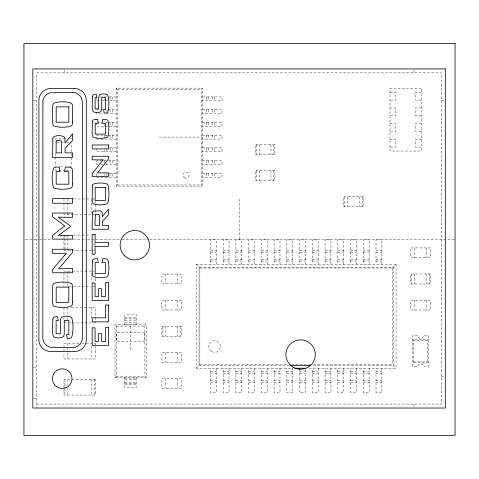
<?xml version="1.0" encoding="UTF-8"?>
<svg xmlns="http://www.w3.org/2000/svg" width="479" height="479" viewBox="0 0 479 479"><rect width="100%" height="100%" fill="white"/><g stroke="black" fill="none" stroke-linecap="round" stroke-linejoin="round"><path stroke-width="0.36" stroke-dasharray="2.4 1.8" d="M202.383 186.103L201.264 184.984L201.264 89.244L202.383 88.124L116.163 88.124L116.163 186.103L202.383 186.103L202.383 88.124M116.163 186.103L117.283 184.984L117.283 89.244L116.163 88.124M146.34 377.59L144.909 376.159L144.909 326.115L146.34 324.684L114.99 324.684L114.99 377.59L146.34 377.59L146.34 324.684M114.99 377.59L116.421 376.159L116.421 326.115L114.99 324.684M196.216 368.225L199.875 364.561L199.875 268.024L196.216 264.366L196.216 368.225L292.723 368.225L292.723 392.714L286.843 392.714L286.843 368.225M199.875 268.024L392.427 268.024L396.085 264.366L396.085 368.225L308.889 368.225M427.442 340.359L428.418 339.377L412.742 339.377L413.724 340.359L413.724 361.914L412.742 362.89L428.418 362.89L427.442 361.914L427.442 340.359L413.724 340.359M117.283 89.244L201.264 89.244M389.972 92.261L395.852 92.261L395.852 100.099L389.972 100.099M421.328 92.261L415.449 92.261L415.449 100.099L421.328 100.099M100.015 96.944L108.571 96.944M109.308 96.944L116.163 96.944M202.383 96.944L221.981 96.944L221.981 100.859L202.383 100.859M32.829 100.285L36.745 100.285M441.393 100.285L444.003 100.285M116.163 100.859L96.572 100.859L96.572 97.596M389.972 107.937L395.852 107.937L395.852 115.774L389.972 115.774M421.328 107.937L415.449 107.937L415.449 115.774L421.328 115.774M102.871 109.679L96.572 109.679L96.572 113.601L102.871 113.601M107.823 109.679L116.163 109.679M202.383 109.679L221.981 109.679L221.981 113.601L202.383 113.601M106.368 113.601L116.163 113.601M97.261 122.414L101.47 122.414M105.62 122.414L107.086 122.414M107.823 122.414L116.163 122.414M202.383 122.414L221.981 122.414L221.981 126.336L202.383 126.336M389.972 123.612L395.852 123.612L395.852 131.45L389.972 131.45M421.328 123.612L415.449 123.612L415.449 131.45L421.328 131.45M116.163 126.336L96.572 126.336L96.572 123.726M107.086 135.156L96.572 135.156L96.572 138.419M107.823 135.156L116.163 135.156M202.383 135.156L221.981 135.156L221.981 139.072L202.383 139.072M159.273 137.114L202.383 137.114M65.342 138.856L55.636 138.856L55.636 142.125M69.82 138.856L71.311 138.856M96.572 139.072L116.163 139.072M389.972 139.287L395.852 139.287L395.852 147.125L389.972 147.125M421.328 139.287L415.449 139.287L415.449 147.125L421.328 147.125M57.127 142.778L61.605 142.778M62.354 142.778L63.845 142.778M66.832 142.778L70.569 142.778M109.308 147.891L116.163 147.891M202.383 147.891L221.981 147.891L221.981 151.813L202.383 151.813M116.163 151.813L96.572 151.813L96.572 148.544M106.368 160.627L96.572 160.627L96.572 164.548L97.967 164.548M108.559 160.627L116.163 160.627M202.383 160.627L221.981 160.627L221.981 164.548L202.383 164.548M101.392 164.548L102.871 164.548M105.62 164.548L116.163 164.548M60.115 166.291L64.593 166.291M69.072 166.291L71.311 166.291L71.311 142.778M65.342 170.213L55.636 170.213L55.636 166.943M66.084 170.213L71.311 170.213M109.308 173.368L116.163 173.368M202.383 173.368L221.981 173.368L221.981 177.284L202.383 177.284M96.572 177.284L116.163 177.284M117.283 184.984L201.264 184.984M73.76 198.977L90.663 198.977M92.704 198.977L95.315 198.977M94.662 214.652L63.964 214.652L63.964 212.413M73.76 235.051L90.663 235.051M25.447 239.5L32.931 239.5M33.68 239.5L38.919 239.5M39.667 239.5L52.391 239.5M73.347 239.5L86.819 239.5M87.567 239.5L121.247 239.5M121.995 239.5L148.939 239.5M149.688 239.5L455.05 239.5M210.419 250.361L216.298 250.361M223.16 250.361L229.034 250.361M235.896 250.361L241.775 250.361M248.631 250.361L254.511 250.361M261.366 250.361L267.246 250.361M274.108 250.361L279.981 250.361M286.843 250.361L292.723 250.361M299.579 250.361L305.458 250.361M312.314 250.361L318.194 250.361M325.055 250.361L330.935 250.361M337.791 250.361L343.671 250.361M350.526 250.361L356.406 250.361M363.268 250.361L369.141 250.361M376.003 250.361L381.883 250.361M91.399 250.727L63.964 250.727L63.964 238.782M92.704 250.727L94.339 250.727M210.419 252.122L216.298 252.122M223.16 252.122L229.034 252.122M235.896 252.122L241.775 252.122M248.631 252.122L254.511 252.122M261.366 252.122L267.246 252.122M274.108 252.122L279.981 252.122M286.843 252.122L292.723 252.122M299.579 252.122L305.458 252.122M312.314 252.122L318.194 252.122M325.055 252.122L330.935 252.122M337.791 252.122L343.671 252.122M350.526 252.122L356.406 252.122M363.268 252.122L369.141 252.122M376.003 252.122L381.883 252.122M210.419 259.295L216.298 259.295M223.16 259.295L229.034 259.295M235.896 259.295L241.775 259.295M248.631 259.295L254.511 259.295M261.366 259.295L267.246 259.295M274.108 259.295L279.981 259.295M286.843 259.295L292.723 259.295M299.579 259.295L305.458 259.295M312.314 259.295L318.194 259.295M325.055 259.295L330.935 259.295M337.791 259.295L343.671 259.295M350.526 259.295L356.406 259.295M363.268 259.295L369.141 259.295M376.003 259.295L381.883 259.295M210.419 261.055L216.298 261.055M223.16 261.055L229.034 261.055M235.896 261.055L241.775 261.055M248.631 261.055L254.511 261.055M261.366 261.055L267.246 261.055M274.108 261.055L279.981 261.055M286.843 261.055L292.723 261.055M299.579 261.055L305.458 261.055M312.314 261.055L318.194 261.055M325.055 261.055L330.935 261.055M337.791 261.055L343.671 261.055M350.526 261.055L356.406 261.055M363.268 261.055L369.141 261.055M376.003 261.055L381.883 261.055M196.216 264.366L396.085 264.366M91.399 271.126L63.964 271.126L63.964 286.801M92.704 271.126L94.01 271.126M69.353 286.801L90.663 286.801M92.704 286.801L95.315 286.801M71.557 307.225L95.315 307.225L95.315 322.151M124.785 317.822L136.545 317.822M124.785 318.858L136.545 318.858M124.785 320.146L136.545 320.146M124.785 322.732L136.545 322.732M63.964 322.9L95.315 322.9M124.785 324.175L136.545 324.175M116.421 326.115L144.909 326.115M78.903 343.299L63.964 343.299L63.964 352.257M81.843 343.299L95.315 343.299L95.315 345.539M413.724 361.914L427.442 361.914M199.875 364.561L287.939 364.561M291.675 364.561L310.332 364.561M313.314 364.561L392.427 364.561L396.085 368.225M289.424 365.429L199.007 365.429L199.007 267.162L393.295 267.162L393.295 365.429L311.841 365.429M33.482 367.369L36.745 367.369M210.419 371.536L216.298 371.536M223.16 371.536L229.034 371.536M235.896 371.536L241.775 371.536M248.631 371.536L254.511 371.536M261.366 371.536L267.246 371.536M274.108 371.536L279.981 371.536M286.843 371.536L292.723 371.536M299.579 371.536L305.458 371.536M312.314 371.536L318.194 371.536M325.055 371.536L330.935 371.536M337.791 371.536L343.671 371.536M350.526 371.536L356.406 371.536M363.268 371.536L369.141 371.536M376.003 371.536L381.883 371.536M210.419 373.291L216.298 373.291M223.16 373.291L229.034 373.291M235.896 373.291L241.775 373.291M248.631 373.291L254.511 373.291M261.366 373.291L267.246 373.291M274.108 373.291L279.981 373.291M286.843 373.291L292.723 373.291M299.579 373.291L305.458 373.291M312.314 373.291L318.194 373.291M325.055 373.291L330.935 373.291M337.791 373.291L343.671 373.291M350.526 373.291L356.406 373.291M363.268 373.291L369.141 373.291M376.003 373.291L381.883 373.291M116.421 376.159L144.909 376.159M441.393 376.68L444.003 376.68M124.785 378.099L136.545 378.099M124.785 379.542L136.545 379.542M210.419 380.47L216.298 380.47M223.16 380.47L229.034 380.47M235.896 380.47L241.775 380.47M248.631 380.47L254.511 380.47M261.366 380.47L267.246 380.47M274.108 380.47L279.981 380.47M286.843 380.47L292.723 380.47M299.579 380.47L305.458 380.47M312.314 380.47L318.194 380.47M325.055 380.47L330.935 380.47M337.791 380.47L343.671 380.47M350.526 380.47L356.406 380.47M363.268 380.47L369.141 380.47M376.003 380.47L381.883 380.47M124.785 382.122L136.545 382.122M210.419 382.23L216.298 382.23M223.16 382.23L229.034 382.23M235.896 382.23L241.775 382.23M248.631 382.23L254.511 382.23M261.366 382.23L267.246 382.23M274.108 382.23L279.981 382.23M286.843 382.23L292.723 382.23M299.579 382.23L305.458 382.23M312.314 382.23L318.194 382.23M325.055 382.23L330.935 382.23M337.791 382.23L343.671 382.23M350.526 382.23L356.406 382.23M363.268 382.23L369.141 382.23M376.003 382.23L381.883 382.23M124.785 383.416L136.545 383.416M124.785 384.445L136.545 384.445M33.482 398.72L36.745 398.72M36.745 404.108L441.393 404.108L441.393 72.85L36.745 72.85L36.745 408.03M429.4 273.97L429.4 283.963M426.46 247.948L426.46 257.744M426.46 273.97L426.46 283.963M426.46 300.207L426.46 310.003M414.7 247.948L414.7 257.744M414.7 273.97L414.7 283.963M414.7 300.207L414.7 310.003M413.958 70.239L413.958 72.85M413.958 404.108L413.958 408.03M411.766 273.97L411.766 283.963M392.427 268.024L392.427 364.561M381.883 264.366L381.883 239.871L376.003 239.871L376.003 264.366M381.883 368.225L381.883 392.714L376.003 392.714L376.003 368.225M369.141 264.366L369.141 239.871L363.268 239.871L363.268 264.366M369.141 368.225L369.141 392.714L363.268 392.714L363.268 368.225M362.208 196.821L362.208 206.814M359.268 196.821L359.268 206.814M356.406 264.366L356.406 239.871L350.526 239.871L350.526 264.366M356.406 368.225L356.406 392.714L350.526 392.714L350.526 368.225M347.509 196.821L347.509 206.814M344.569 196.821L344.569 206.814M343.671 264.366L343.671 239.871L337.791 239.871L337.791 264.366M343.671 368.225L343.671 392.714L337.791 392.714L337.791 368.225M330.935 264.366L330.935 239.871L325.055 239.871L325.055 264.366M330.935 368.225L330.935 392.714L325.055 392.714L325.055 368.225M318.194 264.366L318.194 239.871L312.314 239.871L312.314 264.366M318.194 368.225L318.194 392.714L312.314 392.714L312.314 368.225M305.458 264.366L305.458 239.871L299.579 239.871L299.579 264.366M305.458 369.549L305.458 392.714L299.579 392.714L299.579 369.668M292.723 264.366L292.723 239.871L286.843 239.871L286.843 264.366M279.981 264.366L279.981 239.871L274.108 239.871L274.108 264.366M279.981 368.225L279.981 392.714L274.108 392.714L274.108 368.225M273.868 144.562L273.868 154.555M273.868 170.698L273.868 180.697M270.928 144.562L270.928 154.555M270.928 170.698L270.928 180.697M267.246 264.366L267.246 239.871L261.366 239.871L261.366 264.366M267.246 368.225L267.246 392.714L261.366 392.714L261.366 368.225M259.175 144.562L259.175 154.555M259.175 170.698L259.175 180.697M256.235 144.562L256.235 154.555M256.235 170.698L256.235 180.697M254.511 264.366L254.511 239.871L248.631 239.871L248.631 264.366M254.511 368.225L254.511 392.714L248.631 392.714L248.631 368.225M241.775 264.366L241.775 239.871L235.896 239.871L235.896 264.366M241.775 368.225L241.775 392.714L235.896 392.714L235.896 368.225M239.5 198.935L239.5 239.5M229.034 264.366L229.034 239.871L223.16 239.871L223.16 264.366M229.034 368.225L229.034 392.714L223.16 392.714L223.16 368.225M216.298 264.366L216.298 239.871L210.419 239.871L210.419 264.366M216.298 368.225L216.298 392.714L210.419 392.714L210.419 368.225M214.4 96.944L214.4 100.859M214.4 109.679L214.4 113.601M214.4 122.414L214.4 126.336M214.4 135.156L214.4 139.072M214.4 147.891L214.4 151.813M214.4 160.627L214.4 164.548M214.4 173.368L214.4 177.284M212.185 96.944L212.185 100.859M212.185 109.679L212.185 113.601M212.185 122.414L212.185 126.336M212.185 135.156L212.185 139.072M212.185 147.891L212.185 151.813M212.185 160.627L212.185 164.548M212.185 173.368L212.185 177.284M208.527 96.944L208.527 100.859M208.527 109.679L208.527 113.601M208.527 122.414L208.527 126.336M208.527 135.156L208.527 139.072M208.527 147.891L208.527 151.813M208.527 160.627L208.527 164.548M208.527 173.368L208.527 177.284M206.305 96.944L206.305 100.859M206.305 109.679L206.305 113.601M206.305 122.414L206.305 126.336M206.305 135.156L206.305 139.072M206.305 147.891L206.305 151.813M206.305 160.627L206.305 164.548M206.305 173.368L206.305 177.284M180.535 326.229L180.535 336.222M177.595 274.066L177.595 283.861M177.595 300.207L177.595 310.003M177.595 326.229L177.595 336.222M177.595 352.466L177.595 362.268M177.595 378.608L177.595 388.403M165.842 274.066L165.842 283.861M165.842 300.207L165.842 310.003M165.842 326.229L165.842 336.222M165.842 352.466L165.842 362.268M165.842 378.608L165.842 388.403M162.902 326.229L162.902 336.222M136.545 324.684L136.545 314.883L124.785 314.883L124.785 324.684M136.545 377.59L136.545 387.385L124.785 387.385L124.785 377.59M130.665 326.115L130.665 351.137M112.248 96.944L112.248 100.859M112.248 109.679L112.248 113.601M112.248 122.414L112.248 126.336M112.248 135.156L112.248 139.072M112.248 147.891L112.248 151.813M112.248 160.627L112.248 164.548M112.248 173.368L112.248 177.284M110.026 96.944L110.026 100.859M110.026 109.679L110.026 113.601M110.026 122.414L110.026 126.336M110.026 135.156L110.026 139.072M110.026 147.891L110.026 151.813M110.026 160.627L110.026 164.548M110.026 173.368L110.026 177.284M106.368 110.332L106.368 111.637M106.368 135.156L106.368 136.461M106.368 148.544L106.368 151.813M106.368 163.243L106.368 164.548M106.368 173.368L106.368 176.631M104.147 98.902L104.147 100.859M104.147 123.726L104.147 126.336M104.147 135.156L104.147 138.419M104.147 149.849L104.147 151.813M104.147 160.627L104.147 163.896M104.147 173.368L104.147 176.631M96.572 173.368L96.572 176.631M95.315 201.216L95.315 203.455M95.315 204.204L95.315 209.425M95.315 210.173L95.315 213.909M95.315 243.266L95.315 245.505M95.315 274.114L95.315 277.844M95.315 278.592L95.315 282.323M95.315 346.281L95.315 358.975L63.964 358.975L63.964 352.999M94.339 243.266L94.339 245.505M94.339 379.392L94.339 395.067M91.399 198.977L91.399 213.161M91.399 273.365L91.399 282.323M91.399 307.225L91.399 317.673M91.399 346.281L91.399 358.975M91.399 379.392L91.399 395.067M67.88 198.977L67.88 211.664M67.88 212.413L67.88 214.652M67.88 235.051L67.88 238.039M67.88 238.782L67.88 250.727M67.88 271.126L67.88 286.801M67.88 307.967L67.88 316.924M67.88 317.673L67.88 319.912M67.88 343.299L67.88 352.257M67.88 352.999L67.88 358.975M67.88 379.392L67.88 385.361M67.88 388.349L67.88 395.067M64.946 235.051L64.946 238.039M64.946 238.782L64.946 250.727M64.946 379.392L64.946 386.858M64.946 387.601L64.946 395.067M64.18 70.239L64.18 72.85M63.964 198.977L63.964 211.664M63.964 235.051L63.964 238.039M63.964 307.967L63.964 316.924M63.964 317.673L63.964 319.912M55.636 153.064L55.636 166.291M421.328 88.34L389.972 88.34L389.972 151.047L421.328 151.047L421.328 88.34M274.85 144.562L255.253 144.562L255.253 154.555L274.85 154.555L274.85 144.562M274.85 170.698L255.253 170.698L255.253 180.697L274.85 180.697L274.85 170.698M363.184 196.821L343.593 196.821L343.593 206.814L363.184 206.814L363.184 196.821M430.381 247.948L410.784 247.948L410.784 257.744L430.381 257.744L430.381 247.948M430.381 273.97L410.784 273.97L410.784 283.963L430.381 283.963L430.381 273.97M181.517 274.066L161.92 274.066L161.92 283.861L181.517 283.861L181.517 274.066M181.517 300.207L161.92 300.207L161.92 310.003L181.517 310.003L181.517 300.207M430.381 300.207L410.784 300.207L410.784 310.003L430.381 310.003L430.381 300.207M181.517 326.229L161.92 326.229L161.92 336.222L181.517 336.222L181.517 326.229M144.718 332.354L116.619 332.354L116.619 341.437L144.718 341.437L144.718 332.354M417.64 335.462L412.742 335.462L412.742 366.812L417.64 366.812A2.94 2.94 0 0 1 420.58 363.872A2.94 2.94 0 0 1 423.52 366.812L428.418 366.812L428.418 335.462L423.52 335.462A2.94 2.94 0 0 1 420.58 338.396A2.94 2.94 0 0 1 417.64 335.462M181.517 352.466L161.92 352.466L161.92 362.268L181.517 362.268L181.517 352.466M181.517 378.608L161.92 378.608L161.92 388.403L181.517 388.403L181.517 378.608M95.315 379.392L63.964 379.392L63.964 395.067L95.315 395.067L95.315 379.392M184.475 177.781A3.036 3.036 0 0 0 189.031 175.146A3.036 3.036 0 0 0 184.475 172.518A3.036 3.036 0 0 0 184.475 177.781M211.694 351.61A5.88 5.88 0 0 0 220.514 346.521A5.88 5.88 0 0 0 211.694 341.431A5.88 5.88 0 0 0 211.694 351.61"/><path stroke-width="0.72" d="M59.103 234.991L70.179 226.765L70.179 225.843L58.109 217.173L72.58 217.34L72.58 213.035L52.612 213.035L52.612 216.753L64.683 225.956L52.612 235.363L52.612 239.123L72.58 239.123L72.58 235.363L60.246 235.363L59.103 234.991L58.133 235.476M290.172 365.429L310.35 365.429M294.777 368.225L305.458 368.225M299.579 368.225L299.579 369.668M42.9 100.961L42.817 337.803L43.152 340.341A9.796 9.796 0 0 0 50.079 347.269L72.58 347.598C77.82 347.712 82.49 343.042 82.376 337.803L82.376 102.243L82.047 99.704A9.796 9.796 0 0 0 75.119 92.776L72.58 92.447L50.079 92.776A9.796 9.796 0 0 0 43.152 99.704L42.9 100.961M56.157 141.407L56.073 152.867L61.623 152.867L61.623 142.425L61.276 140.766L57.636 140.323L56.42 140.766L56.157 141.407M92.375 96.399L92.178 108.194L92.998 111.595C95.297 112.9 98.608 112.894 100.913 111.595L101.734 108.194L101.734 97.596L105.476 97.596L105.476 109.631L103.548 109.631L104.206 113.182L106.554 112.96L107.721 112.284C109.302 106.877 109.326 100.279 107.721 94.878C105.284 93.549 101.811 93.561 99.363 94.86L98.56 98.243L98.56 108.895L95.105 108.895L95.105 97.638L96.86 97.638L96.123 94.177L94.046 94.411L92.962 95.093L92.375 96.399M92.381 121.474L92.178 133.809L92.986 137.186C97.423 138.856 103.296 138.862 107.721 137.174C109.302 131.911 109.308 125.456 107.715 120.193L106.542 119.528L102.734 119.301L101.925 123.325L105.398 123.325L105.398 134.078L95.177 134.078L95.177 123.325L98.201 123.325L97.614 119.301L94.153 119.522L92.986 120.181L92.381 121.474M92.381 185.499L92.178 200.27L92.986 203.647C97.429 205.305 103.278 205.299 107.721 203.647C109.374 197.617 109.38 190.271 107.721 184.241C103.284 182.565 97.441 182.589 92.986 184.217L92.381 185.499M92.381 260.81L92.178 273.144L92.986 276.515C97.423 278.191 103.296 278.197 107.721 276.509C109.302 271.24 109.308 264.785 107.715 259.528L106.542 258.858L102.734 258.636L101.925 262.66L105.398 262.66L105.398 273.407L95.177 273.407L95.177 262.66L98.201 262.66L97.614 258.636L94.153 258.858L92.986 259.516L92.381 260.81M72.58 121.888L72.335 124.324L71.587 125.815C66.132 127.761 59.073 127.761 53.612 125.815L52.864 124.324L52.612 121.888L52.612 107.194L52.864 104.757L53.612 103.26C59.073 101.314 66.132 101.32 71.587 103.26L72.335 104.757L72.58 107.194L72.58 121.888M52.858 319.14C52.894 324.912 51.313 331.354 53.612 336.785C56.468 338.282 60.42 338.282 63.27 336.785L64.018 335.294L64.27 332.857L64.27 320.403L68.82 320.403L68.82 334.516L66.461 334.516L67.311 338.617L70.15 338.36L71.581 337.587C73.509 331.791 73.509 323.127 71.581 317.337C68.569 315.793 64.408 315.793 61.396 317.337L60.647 318.84L60.396 321.295L60.396 333.743L56.109 333.743L56.109 320.673L58.378 320.673L57.414 316.571L54.911 316.841L53.576 317.637L52.858 319.14M72.58 183.888L72.335 186.325L71.587 187.816C66.132 189.756 59.073 189.762 53.612 187.816C51.69 182.032 51.69 173.829 53.612 168.045L55.043 167.273L59.228 167.015L59.965 171.662L56.187 171.662L56.187 184.187L68.82 184.187L68.82 171.662L64.533 171.662L65.497 167.015L70.162 167.273L71.587 168.045L72.335 169.542L72.58 171.967L72.58 183.888M72.58 302.141L72.335 304.578L71.587 306.069C66.132 308.009 59.073 308.015 53.612 306.069L52.864 304.578L52.612 302.141L52.612 287.442L52.864 285.005L53.612 283.514C59.073 281.568 66.132 281.568 71.587 283.514L72.335 285.005L72.58 287.442L72.58 302.141M92.363 212.784L92.178 229.261L108.535 229.261L108.535 225.334L102.338 225.334L102.338 221.573L108.535 214.718L108.535 208.994L102.338 216.777L102.153 212.784L101.602 211.604L100.632 210.922L93.902 210.922L92.92 211.604L92.363 212.784M52.846 138.311L52.612 157.441L72.58 157.441L72.58 152.867L65.042 152.867L65.042 148.466L72.58 140.419L72.58 133.749L65.042 142.97L64.815 138.311L64.12 136.916C61.12 135.15 56.522 135.15 53.528 136.916L52.846 138.311M95.291 214.802L94.992 225.334L99.524 225.334L99.225 214.802L98.201 214.418L95.291 214.802M103.039 159.842L92.178 173.727L92.178 176.464L108.535 176.464L108.535 172.841L97.5 172.841L108.535 158.992L108.535 156.232L92.178 156.232L92.178 159.842L103.039 159.842M64.384 255.517L52.612 269.569L52.612 272.743L72.58 272.743L72.58 268.569L58.624 268.761L72.58 252.439L72.58 249.266L52.612 249.266L52.612 253.439L66.557 253.253L64.384 255.517M455.05 43.547L23.95 43.547L23.95 435.453L455.05 435.453L455.05 43.547M445.308 68.928L32.829 68.928L32.829 408.03L445.308 408.03L445.308 68.928M74.538 88.525L50.654 88.525A11.759 11.759 0 0 0 38.895 100.285L38.895 339.761A11.759 11.759 0 0 0 50.654 351.52L74.538 351.52A11.759 11.759 0 0 0 86.298 339.761L86.298 100.285A11.759 11.759 0 0 0 74.538 88.525M68.82 106.871L56.187 106.871L56.187 122.193L68.82 122.193L68.82 106.871M108.535 144.957L92.178 144.957L92.178 148.921L108.535 148.921L108.535 144.957M105.398 187.349L95.177 187.349L95.177 200.533L105.398 200.533L105.398 187.349M72.58 198.617L52.612 198.617L52.612 203.27L72.58 203.27L72.58 198.617M95.105 234.423L92.178 234.423L92.178 254.217L95.105 254.217L95.105 246.32L108.535 246.32L108.535 242.338L95.105 242.338L95.105 234.423M108.535 282.76L105.476 282.76L105.476 296.495L101.452 296.495L101.452 288.615L98.638 288.615L98.638 296.495L95.064 296.495L95.064 282.969L92.178 282.969L92.178 300.519L108.535 300.519L108.535 282.76M68.82 287.119L56.187 287.119L56.187 302.441L68.82 302.441L68.82 287.119M108.535 305.015L105.476 305.015L105.476 317.84L92.178 317.84L92.178 321.864L108.535 321.864L108.535 305.015M108.535 327.624L105.476 327.624L105.476 341.359L101.452 341.359L101.452 333.48L98.638 333.48L98.638 341.359L95.064 341.359L95.064 327.834L92.178 327.834L92.178 345.383L108.535 345.383L108.535 327.624M293.25 367.261A14.699 14.699 0 0 0 315.296 354.532A14.699 14.699 0 0 0 293.25 341.808A14.699 14.699 0 0 0 293.25 367.261M56.414 386.529A9.796 9.796 0 0 0 71.958 379.721A9.796 9.796 0 0 0 58.288 369.662A9.796 9.796 0 0 0 56.414 386.529M124.803 255.942A14.699 14.699 0 0 0 149.143 248.493A14.699 14.699 0 0 0 130.516 231.141A14.699 14.699 0 0 0 124.803 255.942"/></g></svg>
